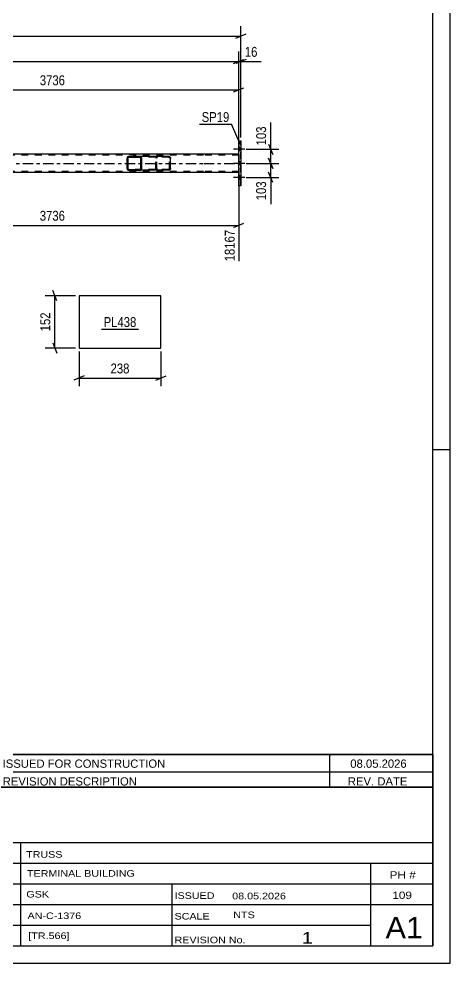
# Model space of a CAD drawing. Header units: millimetres. Extents: x 0 to 841, y 0 to 594.
# Drawn here: x 715.7 to 841, y 0 to 274 of the extents above; entities that cross this region are included whole.
import ezdxf

# ---------------------------------------------------------------- set-up
doc = ezdxf.new("R2010")
doc.units = ezdxf.units.MM
doc.linetypes.add('DXK_LINE_DOT2', pattern=[3.9198, 1.9599, -1.9599])
doc.linetypes.add('DXK_LINE_DOT3', pattern=[5.9187, 2.979, -0.9799, 0.9799, -0.9799])
doc.styles.add('Arial Narrow', font='ARIALN.TTF', dxfattribs={"height": 0.2})

# ---------------------------------------------------------------- blocks, each defined once
blk = doc.blocks.new('Unknown-318887959-1135')
at = {"color": 5, "linetype": 'Continuous'}
for p, q in [((841, 0), (841, 594)), ((836, 5), (836, 589)), ((841, 149), (836, 149)), ((5, 5), (836, 5)), ((0, 0), (841, 0))]:
    blk.add_line(p, q, dxfattribs=at)
blk = doc.blocks.new('Part-318887959-3219 - 3092')
at = {"linetype": 'Continuous'}
h = blk.add_hatch(dxfattribs=at)
h.set_pattern_fill('', scale=0.7, style=0, pattern_type=0)
h.set_pattern_definition([(45, (751.3774, 233.815), (-1.57154, 1.57154), [])])
h.paths.add_polyline_path([(751.42, 233.63), (751.38, 233.82), (751.27, 233.97), (751.1, 234.07), (750.91, 234.11), (747.67, 234.11), (747.47, 234.07), (747.31, 233.97), (747.2, 233.82), (747.16, 233.63), (747.16, 230.59), (747.2, 230.41), (747.31, 230.25), (747.47, 230.15), (747.67, 230.11), (750.91, 230.11), (751.1, 230.15), (751.27, 230.25), (751.38, 230.41), (751.42, 230.59)])
h.paths.add_polyline_path([(751.14, 230.5), (751.09, 230.42), (751, 230.37), (750.91, 230.35), (747.67, 230.35), (747.57, 230.37), (747.49, 230.42), (747.43, 230.5), (747.42, 230.59), (747.42, 233.63), (747.43, 233.72), (747.49, 233.8), (747.57, 233.85), (747.67, 233.87), (750.91, 233.87), (751, 233.85), (751.09, 233.8), (751.14, 233.72), (751.16, 233.63), (751.16, 230.59)])
at = {"color": 2, "linetype": 'Continuous'}
for p, q in [((747.2, 233.82), (747.16, 233.63)), ((747.16, 230.59), (747.16, 233.63)), ((747.42, 233.63), (747.43, 233.72)), ((747.42, 230.59), (747.42, 233.63)), ((747.43, 233.72), (747.49, 233.8)), ((747.67, 234.11), (747.47, 234.07)), ((747.49, 233.8), (747.57, 233.85)), ((747.57, 233.85), (747.67, 233.87)), ((747.67, 234.11), (750.91, 234.11)), ((747.67, 233.87), (750.91, 233.87)), ((759.25, 234.11), (750.91, 234.11)), ((751.1, 234.07), (750.91, 234.11)), ((750.91, 233.87), (751, 233.85)), ((751, 233.85), (751.09, 233.8)), ((751.09, 233.8), (751.14, 233.72)), ((751.14, 233.72), (751.16, 233.63)), ((751.16, 230.59), (751.16, 233.63)), ((751.42, 233.63), (751.38, 233.82)), ((751.42, 230.59), (751.42, 233.63)), ((759.25, 234.11), (759.45, 234.07)), ((759.73, 233.82), (759.77, 233.63)), ((759.77, 230.59), (759.77, 233.63)), ((747.16, 230.59), (747.2, 230.41)), ((747.43, 230.5), (747.42, 230.59)), ((747.49, 230.42), (747.43, 230.5)), ((747.57, 230.37), (747.49, 230.42)), ((747.67, 230.35), (747.57, 230.37)), ((747.67, 230.35), (750.91, 230.35)), ((751, 230.37), (750.91, 230.35)), ((751.09, 230.42), (751, 230.37)), ((751.14, 230.5), (751.09, 230.42)), ((751.16, 230.59), (751.14, 230.5)), ((751.38, 230.41), (751.42, 230.59)), ((759.77, 230.59), (759.73, 230.41)), ((747.47, 230.15), (747.67, 230.11)), ((747.67, 230.11), (750.91, 230.11)), ((750.91, 230.11), (751.1, 230.15)), ((759.25, 230.11), (750.91, 230.11)), ((759.45, 230.15), (759.25, 230.11))]:
    blk.add_line(p, q, dxfattribs=at)
at = {"color": 7, "linetype": 'DXK_LINE_DOT2'}
for p, q in [((750.91, 234.11), (747.67, 234.11)), ((759.25, 233.87), (747.67, 233.87)), ((755.51, 233.63), (755.55, 233.82)), ((755.51, 230.59), (755.51, 233.63)), ((755.78, 233.72), (755.76, 233.63)), ((755.76, 230.59), (755.76, 233.63)), ((755.84, 233.8), (755.78, 233.72)), ((755.82, 234.07), (756.02, 234.11)), ((755.92, 233.85), (755.84, 233.8)), ((756.02, 233.87), (755.92, 233.85)), ((759.35, 233.85), (759.25, 233.87)), ((759.44, 233.8), (759.35, 233.85)), ((759.49, 233.72), (759.44, 233.8)), ((759.51, 233.63), (759.49, 233.72)), ((759.51, 230.59), (759.51, 233.63)), ((759.25, 230.35), (747.67, 230.35)), ((755.55, 230.41), (755.51, 230.59)), ((755.76, 230.59), (755.78, 230.5)), ((755.78, 230.5), (755.84, 230.42)), ((755.84, 230.42), (755.92, 230.37)), ((755.92, 230.37), (756.02, 230.35)), ((759.25, 230.35), (759.35, 230.37)), ((759.35, 230.37), (759.44, 230.42)), ((759.44, 230.42), (759.49, 230.5)), ((759.49, 230.5), (759.51, 230.59)), ((750.91, 230.11), (747.67, 230.11)), ((756.02, 230.11), (755.82, 230.15))]:
    blk.add_line(p, q, dxfattribs=at)
at = {"color": 2, "linetype": 'Continuous'}
for centre, start, end in [((747.65, 233.61), 110.7583, 155.68), ((750.93, 233.61), 24.3199, 69.2417), ((759.27, 233.61), 24.32, 69.2417), ((747.65, 230.61), 204.3199, 249.2417), ((750.93, 230.61), 290.7583, 335.68), ((759.27, 230.61), 290.7583, 335.68)]:
    blk.add_arc(centre, 0.496, start, end, dxfattribs=at)
at = {"color": 7, "linetype": 'DXK_LINE_DOT2'}
for centre, start, end in [((756, 233.61), 110.7583, 155.68), ((756, 230.61), 204.32, 249.2417)]:
    blk.add_arc(centre, 0.496, start, end, dxfattribs=at)
blk = doc.blocks.new('Part-318887959-3279 - 3092')
at = {"color": 2, "linetype": 'Continuous'}
for p, q in [((779.59, 238.61), (779.59, 238.61)), ((779.59, 238.61), (780.23, 238.61)), ((779.59, 225.61), (779.59, 238.61)), ((780.23, 238.61), (780.23, 225.61)), ((779.59, 225.61), (779.59, 225.61)), ((780.23, 225.61), (779.59, 225.61))]:
    blk.add_line(p, q, dxfattribs=at)
at = {"color": 7, "linetype": 'DXK_LINE_DOT2'}
for p, q in [((779.59, 238.61), (779.59, 225.61)), ((780.23, 225.61), (780.23, 238.61))]:
    blk.add_line(p, q, dxfattribs=at)
blk = doc.blocks.new('Part-318887959-3333 - 3092')
at = {"color": 7, "linetype": 'DXK_LINE_DOT2'}
for p, q in [((769.37, 234.51), (107.25, 234.51)), ((779.59, 234.51), (769.47, 234.51)), ((779.59, 234.75), (779.59, 229.47)), ((769.37, 229.71), (107.25, 229.71)), ((779.59, 229.71), (769.47, 229.71))]:
    blk.add_line(p, q, dxfattribs=at)
at = {"color": 2, "linetype": 'Continuous'}
for p, q in [((769.37, 234.75), (676.51, 234.75)), ((779.59, 234.75), (769.47, 234.75)), ((769.37, 229.47), (676.51, 229.47)), ((779.59, 229.47), (769.47, 229.47))]:
    blk.add_line(p, q, dxfattribs=at)
at = {"color": 7, "linetype": 'DXK_LINE_DOT3'}
for p, q in [((107.25, 232.11), (769.37, 232.11)), ((769.47, 232.11), (779.59, 232.11))]:
    blk.add_line(p, q, dxfattribs=at)
blk = doc.blocks.new('Bolt-318887959-3382 - 3092')
at = {"linetype": 'Continuous'}
for points in [[(780.23, 235.77), (780.23, 236.65), (779.59, 236.65), (779.59, 235.77)], [(780.23, 235.77), (780.23, 236.65), (779.59, 236.65), (779.59, 235.77)], [(780.23, 235.77), (780.23, 236.65), (779.59, 236.65), (779.59, 235.77)], [(780.23, 231.67), (780.23, 232.55), (779.59, 232.55), (779.59, 231.67)], [(780.23, 231.67), (780.23, 232.55), (779.59, 232.55), (779.59, 231.67)], [(780.23, 227.57), (780.23, 228.45), (779.59, 228.45), (779.59, 227.57)], [(780.23, 227.57), (780.23, 228.45), (779.59, 228.45), (779.59, 227.57)], [(780.23, 227.57), (780.23, 228.45), (779.59, 228.45), (779.59, 227.57)]]:
    blk.add_hatch(color=1, dxfattribs=at).paths.add_polyline_path(points)
at = {"color": 1, "linetype": 'Continuous'}
for p, q in [((781.39, 236.21), (778.07, 236.21)), ((781.39, 236.21), (778.07, 236.21)), ((781.39, 236.21), (778.07, 236.21)), ((780.23, 236.65), (779.59, 236.65)), ((780.23, 236.65), (779.59, 236.65)), ((780.23, 236.65), (779.59, 236.65)), ((780.23, 235.77), (779.59, 235.77)), ((780.23, 235.77), (779.59, 235.77)), ((780.23, 235.77), (779.59, 235.77)), ((781.39, 232.11), (778.07, 232.11)), ((781.39, 232.11), (778.07, 232.11)), ((780.23, 232.55), (779.59, 232.55)), ((780.23, 232.55), (779.59, 232.55)), ((780.23, 231.67), (779.59, 231.67)), ((780.23, 231.67), (779.59, 231.67)), ((781.39, 228.01), (778.07, 228.01)), ((781.39, 228.01), (778.07, 228.01)), ((781.39, 228.01), (778.07, 228.01)), ((780.23, 228.45), (779.59, 228.45)), ((780.23, 228.45), (779.59, 228.45)), ((780.23, 228.45), (779.59, 228.45)), ((780.23, 227.57), (779.59, 227.57)), ((780.23, 227.57), (779.59, 227.57)), ((780.23, 227.57), (779.59, 227.57))]:
    blk.add_line(p, q, dxfattribs=at)
blk = doc.blocks.new('Part-318887959-8050 - 8046')
at = {"color": 2, "linetype": 'Continuous'}
for p, q in [((733.2, 193.7), (733.2, 178.5)), ((756.99, 193.7), (733.2, 193.7)), ((756.99, 178.5), (756.99, 193.7)), ((733.2, 178.5), (756.99, 178.5))]:
    blk.add_line(p, q, dxfattribs=at)
blk = doc.blocks.new('StraightDimension-318887959-17697 - 3092')
at = {"color": 7, "linetype": 'Continuous'}
for p, q in [((781.75, 236.21), (791.27, 236.21)), ((788.27, 237.71), (789.47, 234.71)), ((788.87, 232.11), (788.87, 236.21)), ((789.47, 230.61), (788.27, 233.61)), ((781.75, 232.11), (791.27, 232.11))]:
    blk.add_line(p, q, dxfattribs=at)
at = {"color": 0}
blk.add_wipeout([(788.12, 243.42), (783.92, 243.42), (783.92, 236.74), (788.12, 236.74)], dxfattribs=at)
at = {"color": 7, "linetype": 'Continuous'}
blk.add_line((788.87, 236.21), (788.87, 243.95), dxfattribs=at)
blk.add_line((788.87, 236.21), (788.87, 243.95), dxfattribs=at)
at = {"color": 3, "style": 'Arial Narrow'}
blk.add_text('103', height=2.863, rotation=90.0002, dxfattribs=at).set_placement((787.52, 237.34))
blk = doc.blocks.new('StraightDimension-318887959-3411 - 3092')
at = {"color": 7, "linetype": 'Continuous'}
for p, q in [((779.59, 239.61), (779.59, 264.54)), ((780.23, 239.61), (780.23, 264.54)), ((778.09, 261.09), (781.09, 262.29)), ((781.73, 262.29), (778.73, 261.09)), ((779.59, 261.69), (780.23, 261.69))]:
    blk.add_line(p, q, dxfattribs=at)
at = {"color": 0}
blk.add_wipeout([(785.61, 262.44), (785.61, 266.64), (780.75, 266.64), (780.75, 262.44)], dxfattribs=at)
at = {"color": 7, "linetype": 'Continuous'}
blk.add_line((780.23, 261.69), (786.13, 261.69), dxfattribs=at)
blk.add_line((780.23, 261.69), (786.13, 261.69), dxfattribs=at)
at = {"color": 3, "style": 'Arial Narrow'}
blk.add_text('16', height=2.863, dxfattribs=at).set_placement((781.35, 263.04))
blk = doc.blocks.new('StraightDimension-318887959-3421 - 3092')
at = {"color": 7, "linetype": 'Continuous'}
for p, q in [((779.59, 239.61), (779.59, 264.54)), ((97.03, 261.69), (779.59, 261.69)), ((778.09, 261.09), (781.09, 262.29))]:
    blk.add_line(p, q, dxfattribs=at)
blk = doc.blocks.new('StraightDimension-318887959-3442 - 3092')
at = {"color": 7, "linetype": 'Continuous'}
for p, q in [((780.23, 239.61), (780.23, 271.91)), ((96.39, 269.06), (780.23, 269.06)), ((778.73, 268.46), (781.73, 269.66))]:
    blk.add_line(p, q, dxfattribs=at)
blk = doc.blocks.new('StraightDimension-318887959-3462 - 3092')
at = {"color": 7, "linetype": 'Continuous'}
for p, q in [((671.31, 244.15), (671.31, 256.3)), ((779.59, 235.75), (779.59, 256.3)), ((672.81, 254.05), (669.81, 252.85)), ((671.31, 253.45), (779.59, 253.45)), ((778.09, 252.85), (781.09, 254.05))]:
    blk.add_line(p, q, dxfattribs=at)
at = {"color": 0}
blk.add_wipeout([(729.71, 254.2), (729.71, 258.4), (721.19, 258.4), (721.19, 254.2)], dxfattribs=at)
at = {"color": 3, "style": 'Arial Narrow'}
blk.add_text('3736', height=2.863, dxfattribs=at).set_placement((721.79, 254.8))
blk = doc.blocks.new('StraightDimension-318887959-3561 - 3092')
at = {"color": 7, "linetype": 'Continuous'}
for p, q in [((779.59, 228.47), (779.59, 203.68)), ((671.31, 220.07), (671.31, 203.68)), ((672.81, 214.72), (669.81, 213.52)), ((671.31, 214.12), (779.59, 214.12)), ((778.09, 213.52), (781.09, 214.72))]:
    blk.add_line(p, q, dxfattribs=at)
at = {"color": 0}
blk.add_wipeout([(729.71, 214.87), (729.71, 219.07), (721.19, 219.07), (721.19, 214.87)], dxfattribs=at)
at = {"color": 0, "linetype": 'Continuous'}
blk.add_wipeout([(778.99, 213.42), (774.79, 213.42), (774.79, 203.08), (778.99, 203.08)], dxfattribs=at)
at = {"color": 3, "style": 'Arial Narrow'}
blk.add_text('3736', height=2.863, dxfattribs=at).set_placement((721.79, 215.47))
at = {"color": 3, "linetype": 'Continuous', "style": 'Arial Narrow'}
blk.add_text('18167', height=2.863, rotation=90.0002, dxfattribs=at).set_placement((778.39, 203.68))
blk = doc.blocks.new('StraightDimension-318887959-17698 - 3092')
at = {"color": 7, "linetype": 'Continuous'}
for p, q in [((788.27, 233.61), (789.47, 230.61)), ((781.75, 232.11), (791.27, 232.11)), ((788.87, 228.01), (788.87, 232.11)), ((781.75, 228.01), (791.27, 228.01)), ((789.47, 226.51), (788.27, 229.51))]:
    blk.add_line(p, q, dxfattribs=at)
at = {"color": 0}
blk.add_wipeout([(788.12, 227.49), (783.92, 227.49), (783.92, 220.8), (788.12, 220.8)], dxfattribs=at)
at = {"color": 7, "linetype": 'Continuous'}
blk.add_line((788.87, 228.01), (788.87, 220.28), dxfattribs=at)
blk.add_line((788.87, 228.01), (788.87, 220.28), dxfattribs=at)
at = {"color": 3, "style": 'Arial Narrow'}
blk.add_text('103', height=2.863, rotation=90.0002, dxfattribs=at).set_placement((787.52, 221.4))
blk = doc.blocks.new('StraightDimension-318887959-8052 - 8046')
at = {"color": 7, "linetype": 'Continuous'}
for p, q in [((726.76, 192.2), (725.56, 195.2)), ((732.2, 193.7), (723.31, 193.7)), ((726.16, 178.5), (726.16, 193.7)), ((732.2, 178.5), (723.31, 178.5)), ((725.56, 180), (726.76, 177))]:
    blk.add_line(p, q, dxfattribs=at)
at = {"color": 0}
blk.add_wipeout([(725.41, 189.45), (721.21, 189.45), (721.21, 182.76), (725.41, 182.76)], dxfattribs=at)
at = {"color": 3, "style": 'Arial Narrow'}
blk.add_text('152', height=2.863, rotation=90.0002, dxfattribs=at).set_placement((724.81, 183.36))
blk = doc.blocks.new('StraightDimension-318887959-8063 - 8046')
at = {"color": 7, "linetype": 'Continuous'}
for p, q in [((733.2, 177.5), (733.2, 167.4)), ((756.99, 177.5), (756.99, 167.4)), ((734.7, 170.4), (731.7, 169.2)), ((755.49, 169.2), (758.49, 170.4)), ((733.2, 169.8), (756.99, 169.8))]:
    blk.add_line(p, q, dxfattribs=at)
at = {"color": 0}
blk.add_wipeout([(748.43, 170.55), (748.43, 174.75), (741.75, 174.75), (741.75, 170.55)], dxfattribs=at)
at = {"color": 3, "style": 'Arial Narrow'}
blk.add_text('238', height=2.863, dxfattribs=at).set_placement((742.35, 171.15))
blk = doc.blocks.new('Unknown-318887959-22448')
at = {"color": 7, "linetype": 'Continuous'}
for p, q in [((676, 51.05), (676, 5)), ((676, 51.05), (836, 51.05)), ((836, 51), (836, 5)), ((676, 35), (836, 35)), ((716.14, 35), (716.14, 5)), ((676, 29), (836, 29)), ((818, 5.05), (818, 29.05)), ((676, 23), (836, 23)), ((760.14, 23), (760.14, 5)), ((676, 17), (836, 17)), ((676, 11), (818, 11)), ((676, 5), (836, 5))]:
    blk.add_line(p, q, dxfattribs=at)
at = {"color": 7, "style": 'Arial Narrow'}
for s, height, width, p in [('DRAWING TITLE', 1.9089, 1.425378, (680.88, 30.61)), ('TRUSS', 1.909, 1.425378, (717.81, 30.59)), ('CONTRACT', 1.909, 1.425378, (680.88, 24.71)), ('TERMINAL BUILDING', 1.9089, 1.425378, (718.06, 25.07)), ('MODELLED BY', 1.9089, 1.425378, (680.88, 18.98)), ('GSK', 1.909, 1.425378, (717.88, 19.04)), ('ISSUED', 1.909, 1.425378, (760.94, 18.64)), ('08.05.2026', 1.909, 1.425378, (777.69, 18.52)), ('CONTRACT NO', 1.9089, 1.425378, (680.88, 12.66)), ('AN-C-1376', 1.909, 1.425378, (718.23, 12.78)), ('SCALE', 1.909, 1.425378, (760.94, 12.65)), ('A1', 6.204, 1.25, (822.24, 7.2)), ('DRAWING No', 1.909, 1.425378, (680.56, 7)), ('[TR.566]', 1.909, 1.425378, (718.46, 6.99)), ('1', 3.34, 1.5, (797.91, 5.68)), ('REVISION No.', 1.9089, 1.425378, (760.94, 5.77))]:
    blk.add_text(s, height=height, dxfattribs=dict(at, width=width)).set_placement(p)
at = {"color": 7, "linetype": 'Continuous', "style": 'Arial Narrow'}
for s, height, width, p in [('PH #', 2.1, 1.42538, (823.4, 24.55)), ('109', 2.1, 1.42538, (824.19, 18.65)), ('NTS', 1.909, 1.425378, (778, 13.05))]:
    blk.add_text(s, height=height, dxfattribs=dict(at, width=width)).set_placement(p)
blk = doc.blocks.new('Unknown-318887959-22451')
at = {"color": 7, "linetype": 'Continuous'}
for p, q in [((676, 60.55), (836, 60.55)), ((836, 60.55), (676, 60.55)), ((676, 60.55), (676, 55.55)), ((685, 60.55), (685, 55.55)), ((709, 60.55), (709, 55.55)), ((806, 60.55), (806, 55.55)), ((836, 60.55), (836, 55.55)), ((676, 55.55), (836, 55.55)), ((676, 55.55), (676, 51.05)), ((676, 55.55), (836, 55.55)), ((685, 55.55), (685, 51.05)), ((709, 55.55), (709, 51.05)), ((806, 55.55), (806, 51.05)), ((836, 55.55), (836, 51.05)), ((836, 51.05), (676, 51.05))]:
    blk.add_line(p, q, dxfattribs=at)
at = {"color": 7, "linetype": 'Continuous', "style": 'Arial Narrow'}
for s, height, width, p in [('1', 2.39, 1.196471, (679.16, 56.7)), ('0', 2.39, 1.196471, (694, 56.7)), ('ISSUED FOR CONSTRUCTION', 2.3861, 1.196471, (711, 56.7)), ('08.05.2026', 2.386, 1.196471, (812, 56.7)), ('No', 2.386, 1.2, (677.54, 51.55)), ('REV MARK', 2.386, 1.2, (686, 51.55)), ('REVISION DESCRIPTION', 2.3861, 1.2, (711, 51.55)), ('REV. DATE', 2.386, 1.2, (811.28, 51.55))]:
    blk.add_text(s, height=height, dxfattribs=dict(at, width=width)).set_placement(p)
blk = doc.blocks.new('Mark-318887959-3275 - 3092')
at = {"color": 0}
blk.add_wipeout([(776.84, 244.12), (776.84, 247.12), (768.81, 247.12), (768.81, 244.12)], dxfattribs=at)
blk.add_wipeout([(776.84, 244.12), (776.84, 247.12), (768.81, 247.12), (768.81, 244.12)], dxfattribs=at)
at = {"color": 30, "linetype": 'Continuous'}
for p in [(768.21, 243.52), (779.99, 237.65)]:
    blk.add_line(p, (777.44, 243.52), dxfattribs=at)
at = {"color": 3, "style": 'Arial Narrow'}
blk.add_text('SP19', height=2.863, dxfattribs=at).set_placement((768.81, 244.12))
blk = doc.blocks.new('Mark-318887959-8048 - 8046')
at = {"color": 0}
blk.add_wipeout([(749.84, 184.63), (749.84, 187.63), (740.34, 187.63), (740.34, 184.63)], dxfattribs=at)
blk.add_wipeout([(749.84, 184.63), (749.84, 187.63), (740.34, 187.63), (740.34, 184.63)], dxfattribs=at)
at = {"color": 30, "linetype": 'Continuous'}
blk.add_line((739.74, 184.03), (750.44, 184.03), dxfattribs=at)
at = {"color": 3, "style": 'Arial Narrow'}
blk.add_text('PL438', height=2.863, dxfattribs=at).set_placement((740.34, 184.63))

msp = doc.modelspace()

# ---------------------------------------------------------------- block references
for name in ['Unknown-318887959-1135', 'Part-318887959-3279 - 3092', 'Bolt-318887959-3382 - 3092', 'Part-318887959-3333 - 3092', 'Part-318887959-3219 - 3092', 'Part-318887959-8050 - 8046', 'Unknown-318887959-22451', 'Unknown-318887959-22448']:
    msp.add_blockref(name, (0, 0))

# ---------------------------------------------------------------- next in the draw order: block references
for name in ['StraightDimension-318887959-17697 - 3092', 'StraightDimension-318887959-3561 - 3092', 'StraightDimension-318887959-8052 - 8046', 'Mark-318887959-8048 - 8046']:
    msp.add_blockref(name, (0, 0))

# ---------------------------------------------------------------- next in the draw order: block references
for name in ['StraightDimension-318887959-3411 - 3092', 'StraightDimension-318887959-17698 - 3092', 'StraightDimension-318887959-8063 - 8046']:
    msp.add_blockref(name, (0, 0))

# ---------------------------------------------------------------- next in the draw order: block references
msp.add_blockref('StraightDimension-318887959-3421 - 3092', (0, 0))

# ---------------------------------------------------------------- next in the draw order: block references
msp.add_blockref('StraightDimension-318887959-3442 - 3092', (0, 0))

# ---------------------------------------------------------------- next in the draw order: block references
msp.add_blockref('StraightDimension-318887959-3462 - 3092', (0, 0))

# ---------------------------------------------------------------- next in the draw order: block references
msp.add_blockref('Mark-318887959-3275 - 3092', (0, 0))

doc.saveas('drawing.dxf')
